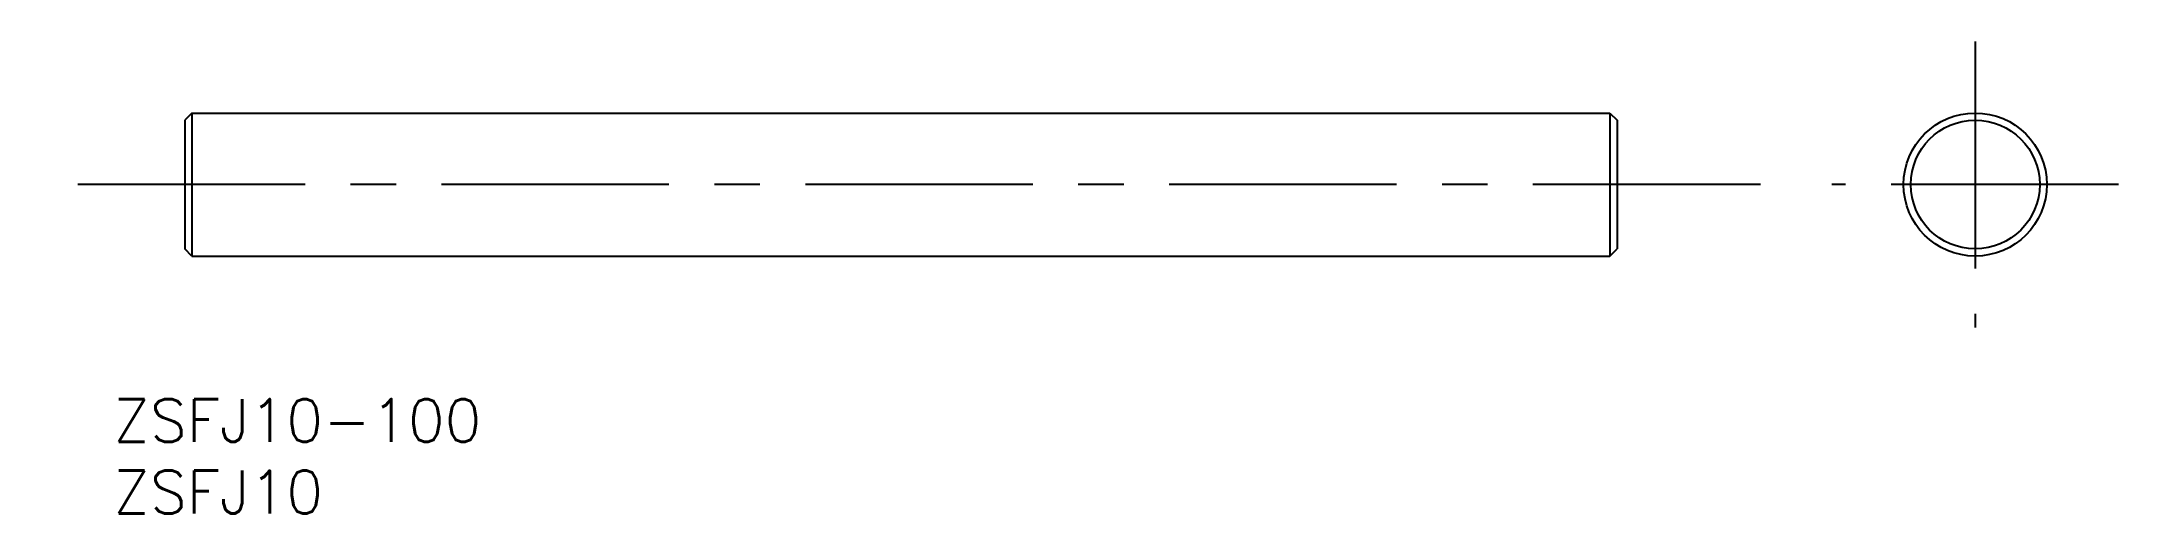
# Model space of a CAD drawing. Extents: x -5 to 140, y -8 to 25.
import ezdxf

# ---------------------------------------------------------------- set-up
doc = ezdxf.new("R2010")
doc.units = 0
doc.header["$LTSCALE"] = 0.5
doc.linetypes.add('CENTER', pattern=[50.8, 31.75, -6.35, 6.35, -6.35])
doc.layers.get('0').update_dxf_attribs({"linetype": 'CONTINUOUS'})
for name, color, linetype in [('MSM_CENTER', 1, 'CENTER'), ('MSM_CONTINUOUS', 7, 'CONTINUOUS'), ('MSM_PART_NUMBER', 7, 'CONTINUOUS')]:
    doc.layers.add(name, color=color, linetype=linetype)
doc.styles.get("Standard").update_dxf_attribs({"font": 'txt.shx', "height": 3, "bigfont": 'bigfont.shx'})

# ---------------------------------------------------------------- blocks, each defined once
blk = doc.blocks.new('*U3')
at = {"layer": 'MSM_PART_NUMBER'}
blk.add_text('ZSFJ10-100', height=3, dxfattribs=at).set_placement((0, -3))
blk = doc.blocks.new('*U4')
at = {"layer": 'MSM_PART_NUMBER'}
blk.add_text('ZSFJ10', height=3, dxfattribs=at).set_placement((0, -8))

msp = doc.modelspace()

# ---------------------------------------------------------------- linework, layer by layer
at = {"layer": 'MSM_CENTER'}
for p, q in [((130, 25), (130, 5)), ((115, 15), (-5, 15)), ((140, 15), (120, 15))]:
    msp.add_line(p, q, dxfattribs=at)
at = {"layer": 'MSM_CONTINUOUS'}
for p, q in [((5.5, 20), (5, 19.5)), ((5, 19.5), (5, 10.5)), ((5.5, 20), (104.5, 20)), ((5.5, 20), (5.5, 10)), ((104.5, 20), (105, 19.5)), ((104.5, 20), (104.5, 10)), ((105, 19.5), (105, 10.5)), ((5.5, 10), (5, 10.5)), ((104.5, 10), (105, 10.5)), ((5.5, 10), (104.5, 10))]:
    msp.add_line(p, q, dxfattribs=at)
for radius in [5, 4.5]:
    msp.add_circle((130, 15), radius, dxfattribs=at)

# ---------------------------------------------------------------- block references
for name in ['*U3', '*U4']:
    msp.add_blockref(name, (0, 0))

doc.saveas('drawing.dxf')
